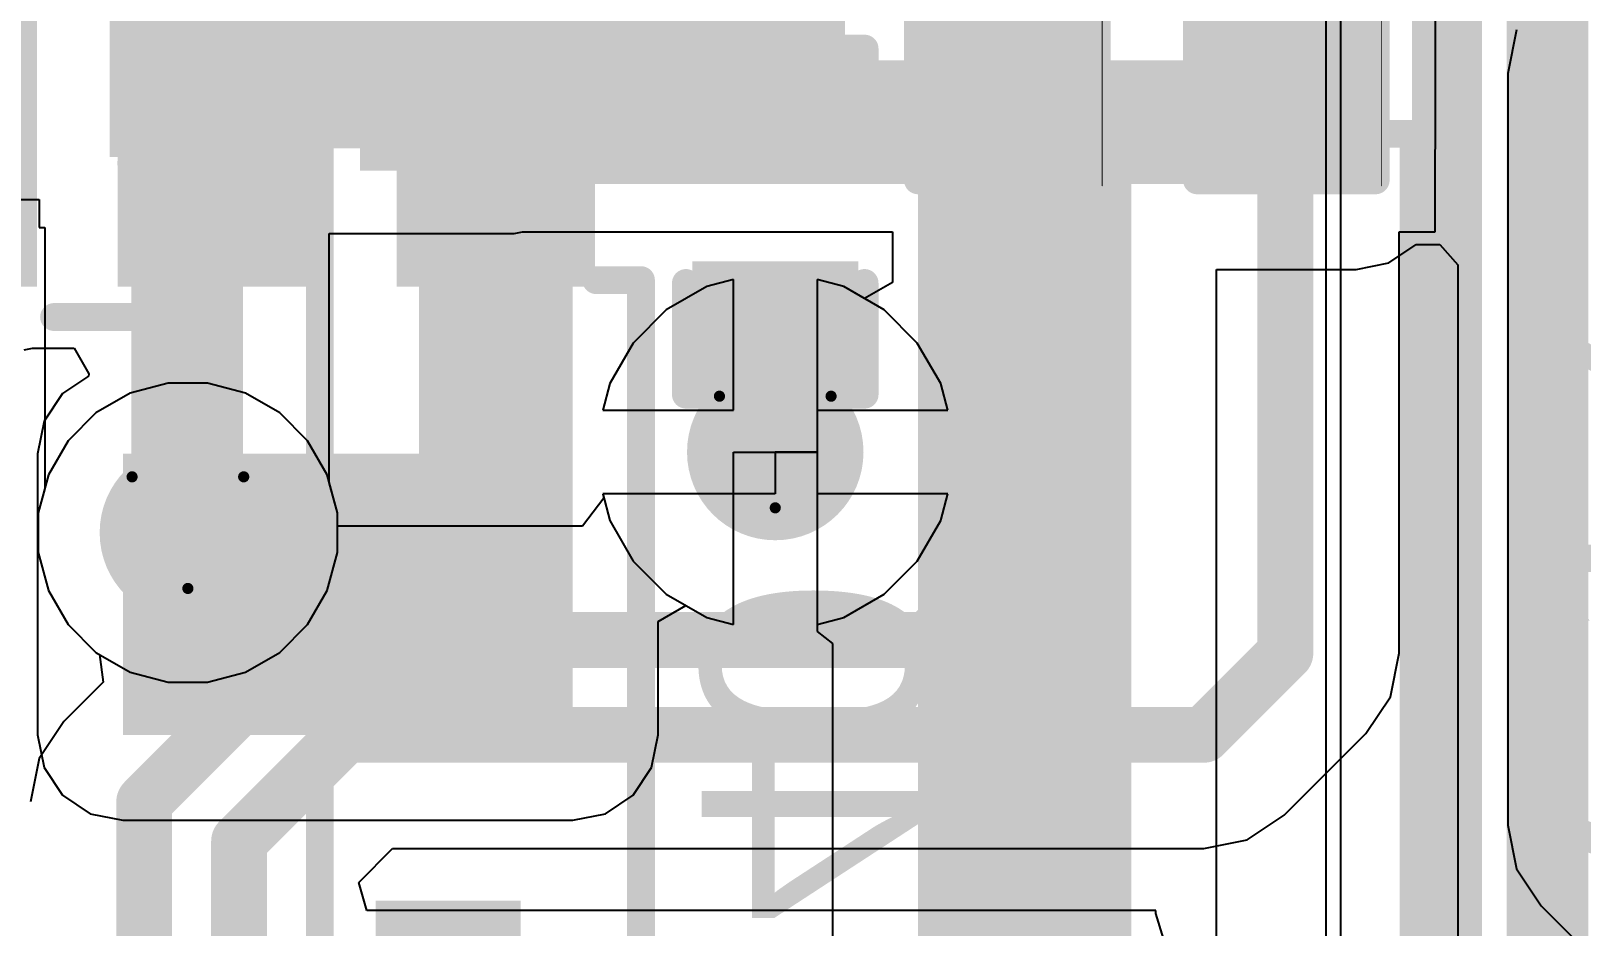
# Model space of a CAD drawing. Header units: inches. Extents: x -21 to 276, y -5 to 220.
# Drawn here: x 72.41 to 79.47, y 66.01 to 70.09 of the extents above; entities that cross this region are included whole.
import ezdxf

# ---------------------------------------------------------------- set-up
doc = ezdxf.new("R2010")
doc.units = ezdxf.units.IN
for name, color, linetype in [('Bottom Layer', 5, 'Continuous'), ('Bottom Overlay', 54, 'Continuous'), ('Bottom Paste', 16, 'Continuous'), ('Bottom Solder', 6, 'Continuous'), ('Drill Drawing', 1, 'Continuous'), ('Ground', 16, 'Continuous'), ('Power + Signal', 76, 'Continuous'), ('Top Layer', 1, 'Continuous'), ('Top Overlay', 2, 'Continuous'), ('Top Paste', 8, 'Continuous'), ('Top Solder', 216, 'Continuous'), ('Via Holes', 16, 'Continuous')]:
    doc.layers.add(name, color=color, linetype=linetype)
doc.styles.add('Arial', font='', dxfattribs={"height": 0.2})
doc.styles.get('Arial').set_extended_font_data('Arial')

# ---------------------------------------------------------------- blocks, each defined once
blk = doc.blocks.new('SOP_8_B_2')
at = {"layer": 'Bottom Layer'}
for points in [[(-3.4, 2.255), (-2.1, 2.255), (-2.1, 1.555), (-3.4, 1.555)], [(2.1, 2.255), (3.4, 2.255), (3.4, 1.555), (2.1, 1.555)], [(-3.4, 0.985), (-2.1, 0.985), (-2.1, 0.285), (-3.4, 0.285)], [(2.1, 0.985), (3.4, 0.985), (3.4, 0.285), (2.1, 0.285)], [(-3.4, -0.285), (-2.1, -0.285), (-2.1, -0.985), (-3.4, -0.985)], [(2.1, -0.285), (3.4, -0.285), (3.4, -0.985), (2.1, -0.985)], [(-3.4, -1.555), (-2.1, -1.555), (-2.1, -2.255), (-3.4, -2.255)], [(2.1, -1.555), (3.4, -1.555), (3.4, -2.255), (2.1, -2.255)]]:
    blk.add_hatch(color=5, dxfattribs=at).paths.add_polyline_path(points)
at = {"layer": 'Bottom Overlay'}
blk.add_hatch(color=54, dxfattribs=at).paths.add_polyline_path([(-1.9812, -2.1336), (-1.7018, -2.1336), (-1.7018, -1.4732), (-1.9812, -1.4732)])
at = {"layer": 'Bottom Paste'}
for points in [[(-3.4, 2.255), (-2.1, 2.255), (-2.1, 1.555), (-3.4, 1.555)], [(2.1, 2.255), (3.4, 2.255), (3.4, 1.555), (2.1, 1.555)], [(-3.4, 0.985), (-2.1, 0.985), (-2.1, 0.285), (-3.4, 0.285)], [(2.1, 0.985), (3.4, 0.985), (3.4, 0.285), (2.1, 0.285)], [(-3.4, -0.285), (-2.1, -0.285), (-2.1, -0.985), (-3.4, -0.985)], [(2.1, -0.285), (3.4, -0.285), (3.4, -0.985), (2.1, -0.985)], [(-3.4, -1.555), (-2.1, -1.555), (-2.1, -2.255), (-3.4, -2.255)], [(2.1, -1.555), (3.4, -1.555), (3.4, -2.255), (2.1, -2.255)]]:
    blk.add_hatch(color=16, dxfattribs=at).paths.add_polyline_path(points)
at = {"layer": 'Bottom Solder'}
for points in [[(-3.5016, 2.3566), (-1.9984, 2.3566), (-1.9984, 1.4534), (-3.5016, 1.4534)], [(1.9984, 2.3566), (3.5016, 2.3566), (3.5016, 1.4534), (1.9984, 1.4534)], [(-3.5016, 1.0866), (-1.9984, 1.0866), (-1.9984, 0.1834), (-3.5016, 0.1834)], [(1.9984, 1.0866), (3.5016, 1.0866), (3.5016, 0.1834), (1.9984, 0.1834)], [(-3.5016, -0.1834), (-1.9984, -0.1834), (-1.9984, -1.0866), (-3.5016, -1.0866)], [(1.9984, -0.1834), (3.5016, -0.1834), (3.5016, -1.0866), (1.9984, -1.0866)], [(-3.5016, -1.4534), (-1.9984, -1.4534), (-1.9984, -2.3566), (-3.5016, -2.3566)], [(1.9984, -1.4534), (3.5016, -1.4534), (3.5016, -2.3566), (1.9984, -2.3566)]]:
    blk.add_hatch(color=6, dxfattribs=at).paths.add_polyline_path(points)
at = {"layer": 'Bottom Overlay'}
for points in [[(-2.0356, 2.5654, 0.127, 0.127, 0), (-2.0356, 2.3622, 0.127, 0.127, 0)], [(-2.0356, 2.5654, 0.127, 0.127, 0), (2.0284, 2.5654, 0.127, 0.127, 0)], [(2.0284, 2.5654, 0.127, 0.127, 0), (2.0284, 2.3622, 0.127, 0.127, 0)], [(-3.6866, -1.778, 0.127, 0.127, 0), (-3.6866, -2.032, 0.127, 0.127, 0)], [(-3.6866, -1.778, 0.127, 0.127, 0), (-3.5596, -1.905, 0.127, 0.127, 0)], [(-3.5596, -1.905, 0.127, 0.127, 0), (-3.6866, -2.032, 0.127, 0.127, 0)], [(-2.0356, -2.3622, 0.127, 0.127, 0), (-2.0356, -2.5654, 0.127, 0.127, 0)], [(2.0284, -2.3622, 0.127, 0.127, 0), (2.0284, -2.5654, 0.127, 0.127, 0)], [(-2.0356, -2.5654, 0.127, 0.127, 0), (2.0284, -2.5654, 0.127, 0.127, 0)]]:
    blk.add_lwpolyline(points, format="xyseb", dxfattribs=at)
for points in [[(-2.0673, 2.5654, 0.0635, 0.0635, 1), (-2.0038, 2.5654, 0.0635, 0.0635, 1)], [(-2.0673, 2.5654, 0.0635, 0.0635, 1), (-2.0038, 2.5654, 0.0635, 0.0635, 1)], [(1.9967, 2.5654, 0.0635, 0.0635, 1), (2.0602, 2.5654, 0.0635, 0.0635, 1)], [(1.9967, 2.5654, 0.0635, 0.0635, 1), (2.0602, 2.5654, 0.0635, 0.0635, 1)], [(-2.0673, 2.3622, 0.0635, 0.0635, 1), (-2.0038, 2.3622, 0.0635, 0.0635, 1)], [(1.9967, 2.3622, 0.0635, 0.0635, 1), (2.0602, 2.3622, 0.0635, 0.0635, 1)], [(-3.7183, -1.778, 0.0635, 0.0635, 1), (-3.6548, -1.778, 0.0635, 0.0635, 1)], [(-3.7183, -1.778, 0.0635, 0.0635, 1), (-3.6548, -1.778, 0.0635, 0.0635, 1)], [(-3.5913, -1.905, 0.0635, 0.0635, 1), (-3.5278, -1.905, 0.0635, 0.0635, 1)], [(-3.5913, -1.905, 0.0635, 0.0635, 1), (-3.5278, -1.905, 0.0635, 0.0635, 1)], [(-3.7183, -2.032, 0.0635, 0.0635, 1), (-3.6548, -2.032, 0.0635, 0.0635, 1)], [(-3.7183, -2.032, 0.0635, 0.0635, 1), (-3.6548, -2.032, 0.0635, 0.0635, 1)], [(-2.0673, -2.3622, 0.0635, 0.0635, 1), (-2.0038, -2.3622, 0.0635, 0.0635, 1)], [(1.9967, -2.3622, 0.0635, 0.0635, 1), (2.0602, -2.3622, 0.0635, 0.0635, 1)], [(-2.0673, -2.5654, 0.0635, 0.0635, 1), (-2.0038, -2.5654, 0.0635, 0.0635, 1)], [(-2.0673, -2.5654, 0.0635, 0.0635, 1), (-2.0038, -2.5654, 0.0635, 0.0635, 1)], [(1.9967, -2.5654, 0.0635, 0.0635, 1), (2.0602, -2.5654, 0.0635, 0.0635, 1)], [(1.9967, -2.5654, 0.0635, 0.0635, 1), (2.0602, -2.5654, 0.0635, 0.0635, 1)]]:
    blk.add_lwpolyline(points, format="xyseb", close=True, dxfattribs=at)
blk = doc.blocks.new('SOIC_8_61')
at = {"layer": 'Top Layer'}
for points in [[(-1.925, 2.205), (-1.925, 1.605), (-3.475, 1.605), (-3.475, 2.205)], [(3.475, 2.205), (3.475, 1.605), (1.925, 1.605), (1.925, 2.205)], [(-1.925, 0.935), (-1.925, 0.335), (-3.475, 0.335), (-3.475, 0.935)], [(3.475, 0.935), (3.475, 0.335), (1.925, 0.335), (1.925, 0.935)], [(-1.925, -0.335), (-1.925, -0.935), (-3.475, -0.935), (-3.475, -0.335)], [(3.475, -0.335), (3.475, -0.935), (1.925, -0.935), (1.925, -0.335)], [(-1.925, -1.605), (-1.925, -2.205), (-3.475, -2.205), (-3.475, -1.605)], [(3.475, -1.605), (3.475, -2.205), (1.925, -2.205), (1.925, -1.605)]]:
    blk.add_hatch(color=1, dxfattribs=at).paths.add_polyline_path(points)
at = {"layer": 'Top Overlay'}
blk.add_hatch(color=2, dxfattribs=at).paths.add_polyline_path([(-1.829, 1.5748), (-1.4988, 1.5748), (-1.4988, 2.2352), (-1.829, 2.2352)])
at = {"layer": 'Top Paste'}
for points in [[(-1.925, 2.205), (-1.925, 1.605), (-3.475, 1.605), (-3.475, 2.205)], [(3.475, 2.205), (3.475, 1.605), (1.925, 1.605), (1.925, 2.205)], [(-1.925, 0.935), (-1.925, 0.335), (-3.475, 0.335), (-3.475, 0.935)], [(3.475, 0.935), (3.475, 0.335), (1.925, 0.335), (1.925, 0.935)], [(-1.925, -0.335), (-1.925, -0.935), (-3.475, -0.935), (-3.475, -0.335)], [(3.475, -0.335), (3.475, -0.935), (1.925, -0.935), (1.925, -0.335)], [(-1.925, -1.605), (-1.925, -2.205), (-3.475, -2.205), (-3.475, -1.605)], [(3.475, -1.605), (3.475, -2.205), (1.925, -2.205), (1.925, -1.605)]]:
    blk.add_hatch(color=8, dxfattribs=at).paths.add_polyline_path(points)
at = {"layer": 'Top Solder'}
for points in [[(-1.8234, 2.3066), (-1.8234, 1.5034), (-3.5766, 1.5034), (-3.5766, 2.3066)], [(3.5766, 2.3066), (3.5766, 1.5034), (1.8234, 1.5034), (1.8234, 2.3066)], [(-1.8234, 1.0366), (-1.8234, 0.2334), (-3.5766, 0.2334), (-3.5766, 1.0366)], [(3.5766, 1.0366), (3.5766, 0.2334), (1.8234, 0.2334), (1.8234, 1.0366)], [(-1.8234, -0.2334), (-1.8234, -1.0366), (-3.5766, -1.0366), (-3.5766, -0.2334)], [(3.5766, -0.2334), (3.5766, -1.0366), (1.8234, -1.0366), (1.8234, -0.2334)], [(-1.8234, -1.5034), (-1.8234, -2.3066), (-3.5766, -2.3066), (-3.5766, -1.5034)], [(3.5766, -1.5034), (3.5766, -2.3066), (1.8234, -2.3066), (1.8234, -1.5034)]]:
    blk.add_hatch(color=216, dxfattribs=at).paths.add_polyline_path(points)
at = {"layer": 'Top Overlay'}
for points in [[(-1.9906, 2.4892, 0.127, 0.127, 0), (1.9906, 2.4892, 0.127, 0.127, 0)], [(-1.9906, 2.4892, 0.127, 0.127, 0), (-1.9906, 2.3114, 0.127, 0.127, 0)], [(1.9906, 2.4892, 0.127, 0.127, 0), (1.9906, 2.3114, 0.127, 0.127, 0)], [(-3.7592, 2.032, 0.127, 0.127, 0), (-3.7592, 1.778, 0.127, 0.127, 0)], [(-3.7592, 2.032, 0.127, 0.127, 0), (-3.6322, 1.905, 0.127, 0.127, 0)], [(-3.6322, 1.905, 0.127, 0.127, 0), (-3.7592, 1.778, 0.127, 0.127, 0)], [(-1.9906, -2.3114, 0.127, 0.127, 0), (-1.9906, -2.4892, 0.127, 0.127, 0)], [(1.9906, -2.3114, 0.127, 0.127, 0), (1.9906, -2.4892, 0.127, 0.127, 0)], [(-1.9906, -2.4892, 0.127, 0.127, 0), (1.9906, -2.4892, 0.127, 0.127, 0)]]:
    blk.add_lwpolyline(points, format="xyseb", dxfattribs=at)
for points in [[(-2.0223, 2.4892, 0.0635, 0.0635, 1), (-1.9588, 2.4892, 0.0635, 0.0635, 1)], [(-2.0223, 2.4892, 0.0635, 0.0635, 1), (-1.9588, 2.4892, 0.0635, 0.0635, 1)], [(1.9588, 2.4892, 0.0635, 0.0635, 1), (2.0223, 2.4892, 0.0635, 0.0635, 1)], [(1.9588, 2.4892, 0.0635, 0.0635, 1), (2.0223, 2.4892, 0.0635, 0.0635, 1)], [(-2.0223, 2.3114, 0.0635, 0.0635, 1), (-1.9588, 2.3114, 0.0635, 0.0635, 1)], [(1.9588, 2.3114, 0.0635, 0.0635, 1), (2.0223, 2.3114, 0.0635, 0.0635, 1)], [(-3.791, 2.032, 0.0635, 0.0635, 1), (-3.7275, 2.032, 0.0635, 0.0635, 1)], [(-3.791, 2.032, 0.0635, 0.0635, 1), (-3.7275, 2.032, 0.0635, 0.0635, 1)], [(-3.6639, 1.905, 0.0635, 0.0635, 1), (-3.6004, 1.905, 0.0635, 0.0635, 1)], [(-3.6639, 1.905, 0.0635, 0.0635, 1), (-3.6004, 1.905, 0.0635, 0.0635, 1)], [(-3.791, 1.778, 0.0635, 0.0635, 1), (-3.7275, 1.778, 0.0635, 0.0635, 1)], [(-3.791, 1.778, 0.0635, 0.0635, 1), (-3.7275, 1.778, 0.0635, 0.0635, 1)], [(-2.0223, -2.3114, 0.0635, 0.0635, 1), (-1.9588, -2.3114, 0.0635, 0.0635, 1)], [(1.9588, -2.3114, 0.0635, 0.0635, 1), (2.0223, -2.3114, 0.0635, 0.0635, 1)], [(-2.0223, -2.4892, 0.0635, 0.0635, 1), (-1.9588, -2.4892, 0.0635, 0.0635, 1)], [(-2.0223, -2.4892, 0.0635, 0.0635, 1), (-1.9588, -2.4892, 0.0635, 0.0635, 1)], [(1.9588, -2.4892, 0.0635, 0.0635, 1), (2.0223, -2.4892, 0.0635, 0.0635, 1)], [(1.9588, -2.4892, 0.0635, 0.0635, 1), (2.0223, -2.4892, 0.0635, 0.0635, 1)]]:
    blk.add_lwpolyline(points, format="xyseb", close=True, dxfattribs=at)
blk = doc.blocks.new('C___0402_B_159')
at = {"layer": 'Bottom Layer'}
for points in [[(-0.2413, 0.3175), (-0.2413, -0.3175), (-0.6985, -0.3175), (-0.6985, 0.3175)], [(0.6985, 0.3175), (0.6985, -0.3175), (0.2413, -0.3175), (0.2413, 0.3175)]]:
    blk.add_hatch(color=5, dxfattribs=at).paths.add_polyline_path(points)
at = {"layer": 'Bottom Paste'}
for points in [[(-0.2413, 0.3175), (-0.2413, -0.3175), (-0.6985, -0.3175), (-0.6985, 0.3175)], [(0.6985, 0.3175), (0.6985, -0.3175), (0.2413, -0.3175), (0.2413, 0.3175)]]:
    blk.add_hatch(color=16, dxfattribs=at).paths.add_polyline_path(points)
at = {"layer": 'Bottom Solder'}
for points in [[(-0.1813, 0.3775), (-0.1813, -0.3775), (-0.7585, -0.3775), (-0.7585, 0.3775)], [(0.7585, 0.3775), (0.7585, -0.3775), (0.1813, -0.3775), (0.1813, 0.3775)]]:
    blk.add_hatch(color=6, dxfattribs=at).paths.add_polyline_path(points)
at = {"layer": 'Bottom Overlay'}
for points in [[(-0.2794, 0.4064, 0.127, 0.127, 0), (-0.7874, 0.4064, 0.127, 0.127, 0)], [(-0.7874, -0.4064, 0.127, 0.127, 0), (-0.7874, 0.4064, 0.127, 0.127, 0)], [(0.7874, 0.4064, 0.127, 0.127, 0), (0.2794, 0.4064, 0.127, 0.127, 0)], [(0.7874, -0.4064, 0.127, 0.127, 0), (0.7874, 0.4064, 0.127, 0.127, 0)], [(-0.2794, -0.4064, 0.127, 0.127, 0), (-0.7874, -0.4064, 0.127, 0.127, 0)], [(0.7874, -0.4064, 0.127, 0.127, 0), (0.2794, -0.4064, 0.127, 0.127, 0)]]:
    blk.add_lwpolyline(points, format="xyseb", dxfattribs=at)
for points in [[(-0.8191, 0.4064, 0.0635, 0.0635, 1), (-0.7556, 0.4064, 0.0635, 0.0635, 1)], [(-0.8191, 0.4064, 0.0635, 0.0635, 1), (-0.7556, 0.4064, 0.0635, 0.0635, 1)], [(-0.3111, 0.4064, 0.0635, 0.0635, 1), (-0.2477, 0.4064, 0.0635, 0.0635, 1)], [(0.2477, 0.4064, 0.0635, 0.0635, 1), (0.3111, 0.4064, 0.0635, 0.0635, 1)], [(0.7556, 0.4064, 0.0635, 0.0635, 1), (0.8191, 0.4064, 0.0635, 0.0635, 1)], [(0.7556, 0.4064, 0.0635, 0.0635, 1), (0.8191, 0.4064, 0.0635, 0.0635, 1)], [(-0.8191, -0.4064, 0.0635, 0.0635, 1), (-0.7556, -0.4064, 0.0635, 0.0635, 1)], [(-0.8191, -0.4064, 0.0635, 0.0635, 1), (-0.7556, -0.4064, 0.0635, 0.0635, 1)], [(-0.3111, -0.4064, 0.0635, 0.0635, 1), (-0.2477, -0.4064, 0.0635, 0.0635, 1)], [(0.2477, -0.4064, 0.0635, 0.0635, 1), (0.3111, -0.4064, 0.0635, 0.0635, 1)], [(0.7556, -0.4064, 0.0635, 0.0635, 1), (0.8191, -0.4064, 0.0635, 0.0635, 1)], [(0.7556, -0.4064, 0.0635, 0.0635, 1), (0.8191, -0.4064, 0.0635, 0.0635, 1)]]:
    blk.add_lwpolyline(points, format="xyseb", close=True, dxfattribs=at)
blk = doc.blocks.new('R___0402_B_190')
at = {"layer": 'Bottom Layer'}
for points in [[(-0.2413, 0.3175), (-0.2413, -0.3175), (-0.6985, -0.3175), (-0.6985, 0.3175)], [(0.6985, 0.3175), (0.6985, -0.3175), (0.2413, -0.3175), (0.2413, 0.3175)]]:
    blk.add_hatch(color=5, dxfattribs=at).paths.add_polyline_path(points)
at = {"layer": 'Bottom Paste'}
for points in [[(-0.2413, 0.3175), (-0.2413, -0.3175), (-0.6985, -0.3175), (-0.6985, 0.3175)], [(0.6985, 0.3175), (0.6985, -0.3175), (0.2413, -0.3175), (0.2413, 0.3175)]]:
    blk.add_hatch(color=16, dxfattribs=at).paths.add_polyline_path(points)
at = {"layer": 'Bottom Solder'}
for points in [[(-0.1863, 0.3725), (-0.1863, -0.3725), (-0.7535, -0.3725), (-0.7535, 0.3725)], [(0.7535, 0.3725), (0.7535, -0.3725), (0.1863, -0.3725), (0.1863, 0.3725)]]:
    blk.add_hatch(color=6, dxfattribs=at).paths.add_polyline_path(points)
at = {"layer": 'Bottom Overlay'}
for points in [[(-0.7874, -0.4064, 0.127, 0.127, 0), (-0.7874, 0.4064, 0.127, 0.127, 0)], [(0.7874, 0.4064, 0.127, 0.127, 0), (-0.7874, 0.4064, 0.127, 0.127, 0)], [(0.8128, 0.4318, 0.00323, 0.00323, 0), (-0.8128, 0.4318, 0.00323, 0.00323, 0)], [(0.7874, -0.4064, 0.127, 0.127, 0), (0.7874, 0.4064, 0.127, 0.127, 0)], [(0.7874, -0.4064, 0.127, 0.127, 0), (-0.7874, -0.4064, 0.127, 0.127, 0)]]:
    blk.add_lwpolyline(points, format="xyseb", dxfattribs=at)
for points in [[(-0.8191, 0.4064, 0.0635, 0.0635, 1), (-0.7556, 0.4064, 0.0635, 0.0635, 1)], [(-0.8191, 0.4064, 0.0635, 0.0635, 1), (-0.7556, 0.4064, 0.0635, 0.0635, 1)], [(-0.8136, 0.4318, 0.00161, 0.00161, 1), (-0.812, 0.4318, 0.00161, 0.00161, 1)], [(0.7556, 0.4064, 0.0635, 0.0635, 1), (0.8191, 0.4064, 0.0635, 0.0635, 1)], [(0.7556, 0.4064, 0.0635, 0.0635, 1), (0.8191, 0.4064, 0.0635, 0.0635, 1)], [(0.812, 0.4318, 0.00161, 0.00161, 1), (0.8136, 0.4318, 0.00161, 0.00161, 1)], [(-0.8191, -0.4064, 0.0635, 0.0635, 1), (-0.7556, -0.4064, 0.0635, 0.0635, 1)], [(-0.8191, -0.4064, 0.0635, 0.0635, 1), (-0.7556, -0.4064, 0.0635, 0.0635, 1)], [(0.7556, -0.4064, 0.0635, 0.0635, 1), (0.8191, -0.4064, 0.0635, 0.0635, 1)], [(0.7556, -0.4064, 0.0635, 0.0635, 1), (0.8191, -0.4064, 0.0635, 0.0635, 1)]]:
    blk.add_lwpolyline(points, format="xyseb", close=True, dxfattribs=at)
blk = doc.blocks.new('R___0402_B_191')
at = {"layer": 'Bottom Layer'}
for points in [[(-0.2413, 0.3175), (-0.2413, -0.3175), (-0.6985, -0.3175), (-0.6985, 0.3175)], [(0.6985, 0.3175), (0.6985, -0.3175), (0.2413, -0.3175), (0.2413, 0.3175)]]:
    blk.add_hatch(color=5, dxfattribs=at).paths.add_polyline_path(points)
at = {"layer": 'Bottom Paste'}
for points in [[(-0.2413, 0.3175), (-0.2413, -0.3175), (-0.6985, -0.3175), (-0.6985, 0.3175)], [(0.6985, 0.3175), (0.6985, -0.3175), (0.2413, -0.3175), (0.2413, 0.3175)]]:
    blk.add_hatch(color=16, dxfattribs=at).paths.add_polyline_path(points)
at = {"layer": 'Bottom Solder'}
for points in [[(-0.1863, 0.3725), (-0.1863, -0.3725), (-0.7535, -0.3725), (-0.7535, 0.3725)], [(0.7535, 0.3725), (0.7535, -0.3725), (0.1863, -0.3725), (0.1863, 0.3725)]]:
    blk.add_hatch(color=6, dxfattribs=at).paths.add_polyline_path(points)
at = {"layer": 'Bottom Overlay'}
for points in [[(-0.7874, -0.4064, 0.127, 0.127, 0), (-0.7874, 0.4064, 0.127, 0.127, 0)], [(0.7874, 0.4064, 0.127, 0.127, 0), (-0.7874, 0.4064, 0.127, 0.127, 0)], [(0.8128, 0.4318, 0.00323, 0.00323, 0), (-0.8128, 0.4318, 0.00323, 0.00323, 0)], [(0.7874, -0.4064, 0.127, 0.127, 0), (0.7874, 0.4064, 0.127, 0.127, 0)], [(0.7874, -0.4064, 0.127, 0.127, 0), (-0.7874, -0.4064, 0.127, 0.127, 0)]]:
    blk.add_lwpolyline(points, format="xyseb", dxfattribs=at)
for points in [[(-0.8191, 0.4064, 0.0635, 0.0635, 1), (-0.7556, 0.4064, 0.0635, 0.0635, 1)], [(-0.8191, 0.4064, 0.0635, 0.0635, 1), (-0.7556, 0.4064, 0.0635, 0.0635, 1)], [(-0.8136, 0.4318, 0.00161, 0.00161, 1), (-0.812, 0.4318, 0.00161, 0.00161, 1)], [(0.7556, 0.4064, 0.0635, 0.0635, 1), (0.8191, 0.4064, 0.0635, 0.0635, 1)], [(0.7556, 0.4064, 0.0635, 0.0635, 1), (0.8191, 0.4064, 0.0635, 0.0635, 1)], [(0.812, 0.4318, 0.00161, 0.00161, 1), (0.8136, 0.4318, 0.00161, 0.00161, 1)], [(-0.8191, -0.4064, 0.0635, 0.0635, 1), (-0.7556, -0.4064, 0.0635, 0.0635, 1)], [(-0.8191, -0.4064, 0.0635, 0.0635, 1), (-0.7556, -0.4064, 0.0635, 0.0635, 1)], [(0.7556, -0.4064, 0.0635, 0.0635, 1), (0.8191, -0.4064, 0.0635, 0.0635, 1)], [(0.7556, -0.4064, 0.0635, 0.0635, 1), (0.8191, -0.4064, 0.0635, 0.0635, 1)]]:
    blk.add_lwpolyline(points, format="xyseb", close=True, dxfattribs=at)
blk = doc.blocks.new('C___0402_212')
at = {"layer": 'Top Layer'}
for points in [[(-0.6985, -0.3175), (-0.6985, 0.3175), (-0.2413, 0.3175), (-0.2413, -0.3175)], [(0.2413, -0.3175), (0.2413, 0.3175), (0.6985, 0.3175), (0.6985, -0.3175)]]:
    blk.add_hatch(color=1, dxfattribs=at).paths.add_polyline_path(points)
at = {"layer": 'Top Paste'}
for points in [[(-0.6985, -0.3175), (-0.6985, 0.3175), (-0.2413, 0.3175), (-0.2413, -0.3175)], [(0.2413, -0.3175), (0.2413, 0.3175), (0.6985, 0.3175), (0.6985, -0.3175)]]:
    blk.add_hatch(color=8, dxfattribs=at).paths.add_polyline_path(points)
at = {"layer": 'Top Solder'}
for points in [[(-0.7585, -0.3775), (-0.7585, 0.3775), (-0.1813, 0.3775), (-0.1813, -0.3775)], [(0.1813, -0.3775), (0.1813, 0.3775), (0.7585, 0.3775), (0.7585, -0.3775)]]:
    blk.add_hatch(color=216, dxfattribs=at).paths.add_polyline_path(points)
at = {"layer": 'Top Overlay'}
for points in [[(-0.7874, -0.4064, 0.127, 0.127, 0), (-0.7874, 0.4064, 0.127, 0.127, 0)], [(-0.7874, 0.4064, 0.127, 0.127, 0), (-0.2794, 0.4064, 0.127, 0.127, 0)], [(0.2794, 0.4064, 0.127, 0.127, 0), (0.7874, 0.4064, 0.127, 0.127, 0)], [(0.7874, -0.4064, 0.127, 0.127, 0), (0.7874, 0.4064, 0.127, 0.127, 0)], [(-0.7874, -0.4064, 0.127, 0.127, 0), (-0.2794, -0.4064, 0.127, 0.127, 0)], [(0.2794, -0.4064, 0.127, 0.127, 0), (0.7874, -0.4064, 0.127, 0.127, 0)]]:
    blk.add_lwpolyline(points, format="xyseb", dxfattribs=at)
for points in [[(-0.8191, 0.4064, 0.0635, 0.0635, 1), (-0.7556, 0.4064, 0.0635, 0.0635, 1)], [(-0.8191, 0.4064, 0.0635, 0.0635, 1), (-0.7556, 0.4064, 0.0635, 0.0635, 1)], [(-0.3111, 0.4064, 0.0635, 0.0635, 1), (-0.2477, 0.4064, 0.0635, 0.0635, 1)], [(0.2477, 0.4064, 0.0635, 0.0635, 1), (0.3111, 0.4064, 0.0635, 0.0635, 1)], [(0.7556, 0.4064, 0.0635, 0.0635, 1), (0.8191, 0.4064, 0.0635, 0.0635, 1)], [(0.7556, 0.4064, 0.0635, 0.0635, 1), (0.8191, 0.4064, 0.0635, 0.0635, 1)], [(-0.8191, -0.4064, 0.0635, 0.0635, 1), (-0.7556, -0.4064, 0.0635, 0.0635, 1)], [(-0.8191, -0.4064, 0.0635, 0.0635, 1), (-0.7556, -0.4064, 0.0635, 0.0635, 1)], [(-0.3111, -0.4064, 0.0635, 0.0635, 1), (-0.2477, -0.4064, 0.0635, 0.0635, 1)], [(0.2477, -0.4064, 0.0635, 0.0635, 1), (0.3111, -0.4064, 0.0635, 0.0635, 1)], [(0.7556, -0.4064, 0.0635, 0.0635, 1), (0.8191, -0.4064, 0.0635, 0.0635, 1)], [(0.7556, -0.4064, 0.0635, 0.0635, 1), (0.8191, -0.4064, 0.0635, 0.0635, 1)]]:
    blk.add_lwpolyline(points, format="xyseb", close=True, dxfattribs=at)

msp = doc.modelspace()

# ---------------------------------------------------------------- hatches: boundary and pattern name
at = {"layer": 'Bottom Layer'}
for points in [[(72.8299, 69.0226), (73.6072, 69.0226), (73.6072, 71.6516), (72.8299, 71.6516)], [(74.1772, 69.3885), (76.1165, 69.3885), (76.1165, 70.3226), (74.1772, 70.3226)], [(75.799, 69.3885), (78.4424, 69.3885), (78.4424, 69.9516), (75.799, 69.9516)], [(76.4481, 60.4774), (77.4192, 60.4774), (77.4192, 69.9516), (76.4481, 69.9516)], [(74.1772, 66.8816), (74.8772, 66.8816), (74.8772, 69.6726), (74.1772, 69.6726)], [(72.8299, 66.8816), (74.8772, 66.8816), (74.8772, 68.1609), (72.8299, 68.1609)]]:
    msp.add_hatch(color=5, dxfattribs=at).paths.add_polyline_path(points)
h = msp.add_hatch(color=5, dxfattribs=at)
edge = h.paths.add_edge_path()
edge.add_arc((75.799, 68.1688), 0.3, 0, 360)
h = msp.add_hatch(color=5, dxfattribs=at)
edge = h.paths.add_edge_path()
edge.add_arc((73.1258, 67.8019), 0.3, 0, 360)
at = {"layer": 'Bottom Solder'}
h = msp.add_hatch(color=6, dxfattribs=at)
edge = h.paths.add_edge_path()
edge.add_arc((75.799, 68.1688), 0.4016, 0, 360)
h = msp.add_hatch(color=6, dxfattribs=at)
edge = h.paths.add_edge_path()
edge.add_arc((73.1258, 67.8019), 0.4016, 0, 360)
at = {"layer": 'Ground'}
h = msp.add_hatch(color=16, dxfattribs=at)
edge = h.paths.add_edge_path()
edge.add_arc((75.799, 68.1688), 0.3, 0, 360)
h = msp.add_hatch(color=16, dxfattribs=at)
edge = h.paths.add_edge_path()
edge.add_arc((73.1258, 67.8019), 0.3, 0, 360)
at = {"layer": 'Power + Signal'}
h = msp.add_hatch(color=76, dxfattribs=at)
edge = h.paths.add_edge_path()
edge.add_arc((75.799, 68.1688), 0.3, 0, 360)
h = msp.add_hatch(color=76, dxfattribs=at)
edge = h.paths.add_edge_path()
edge.add_arc((73.1258, 67.8019), 0.3, 0, 360)
at = {"layer": 'Top Layer'}
for points in [[(76.5506, 69.5513), (77.1506, 69.5513), (77.1506, 71.4418), (76.5506, 71.4418)], [(77.8206, 69.5513), (78.415, 69.5513), (78.415, 71.3951), (77.8206, 71.3951)], [(72.8299, 69.5513), (74.6106, 69.5513), (74.6106, 71.1976), (72.8299, 71.1976)]]:
    msp.add_hatch(color=1, dxfattribs=at).paths.add_polyline_path(points)
h = msp.add_hatch(color=1, dxfattribs=at)
edge = h.paths.add_edge_path()
edge.add_arc((75.799, 68.1688), 0.3, 0, 360)
h = msp.add_hatch(color=1, dxfattribs=at)
edge = h.paths.add_edge_path()
edge.add_arc((73.1258, 67.8019), 0.3, 0, 360)
at = {"layer": 'Top Solder'}
h = msp.add_hatch(color=216, dxfattribs=at)
edge = h.paths.add_edge_path()
edge.add_arc((75.799, 68.1688), 0.4016, 0, 360)
h = msp.add_hatch(color=216, dxfattribs=at)
edge = h.paths.add_edge_path()
edge.add_arc((73.1258, 67.8019), 0.4016, 0, 360)
at = {"layer": 'Via Holes'}
h = msp.add_hatch(color=7, dxfattribs=at)
edge = h.paths.add_edge_path()
edge.add_arc((75.799, 68.1688), 0.15, 0, 360)
h = msp.add_hatch(color=7, dxfattribs=at)
edge = h.paths.add_edge_path()
edge.add_arc((73.1258, 67.8019), 0.15, 0, 360)

# ---------------------------------------------------------------- linework, layer by layer
at = {"layer": 'Bottom Layer'}
for p, q in [((78.5911, 69.0296), (78.7164, 69.1134)), ((78.7164, 69.1134), (78.8234, 69.1134)), ((78.8234, 69.1134), (78.9056, 69.0205)), ((77.8077, 64.7879), (77.8077, 69.0001)), ((77.8077, 69.0001), (78.4424, 69.0001)), ((78.4424, 69.0001), (78.5911, 69.0296)), ((78.9056, 69.0205), (78.9056, 64.4336)), ((72.3809, 68.6342), (72.4184, 68.6416)), ((72.4184, 68.6416), (72.6081, 68.6416)), ((72.6081, 68.6416), (72.6749, 68.5239)), ((72.6735, 68.5146), (72.5552, 68.4356)), ((72.6749, 68.5239), (72.6735, 68.5146)), ((72.5552, 68.4356), (72.471, 68.3096)), ((72.471, 68.3096), (72.4415, 68.1609)), ((72.4415, 68.1609), (72.4415, 66.8816)), ((75.6085, 67.3833), (75.6085, 68.1688)), ((75.6085, 68.1688), (75.9895, 68.1688)), ((75.9895, 68.1688), (75.9895, 67.3517)), ((75.2656, 67.3971), (75.3926, 67.4704)), ((75.3926, 67.4704), (75.4871, 67.4159)), ((75.2656, 66.8816), (75.2656, 67.3971)), ((75.4871, 67.4159), (75.6085, 67.3833)), ((75.9895, 67.3517), (76.0597, 67.2978)), ((76.0597, 67.2978), (76.0597, 63.1785)), ((72.4415, 66.8816), (72.471, 66.7329)), ((75.2361, 66.7329), (75.2656, 66.8816)), ((72.471, 66.7329), (72.5552, 66.6069)), ((75.1519, 66.6069), (75.2361, 66.7329)), ((72.5552, 66.6069), (72.6813, 66.5227)), ((75.0258, 66.5227), (75.1519, 66.6069)), ((72.6813, 66.5227), (72.8299, 66.4931)), ((74.8772, 66.4931), (75.0258, 66.5227)), ((72.8299, 66.4931), (74.8772, 66.4931))]:
    msp.add_line(p, q, dxfattribs=at)
for points in [[(75.1564, 69.7254, 0.508, 0.508, 0), (75.1564, 81.8326, 0.508, 0.508, 0)], [(79.3977, 50.2067, 0.2032, 0.2032, 0), (79.3977, 75.7747, 0.2032, 0.2032, 0)], [(75.1564, 69.7254, 0.381, 0.381, 0), (75.2296, 69.6522, 0.381, 0.381, 0)], [(75.2296, 69.6522, 0.381, 0.381, 0), (75.3218, 69.6522, 0.381, 0.381, 0)], [(74.5272, 67.8124, 0.254, 0.254, 0), (74.5272, 69.6726, 0.254, 0.254, 0)], [(75.799, 68.1688, 0.381, 0.381, 0), (75.799, 68.7475, 0.381, 0.381, 0)], [(73.1258, 67.8019, 0.254, 0.254, 0), (73.1363, 67.8124, 0.254, 0.254, 0)], [(73.1363, 67.8124, 0.254, 0.254, 0), (74.5272, 67.8124, 0.254, 0.254, 0)]]:
    msp.add_lwpolyline(points, format="xyseb", dxfattribs=at)
for points in [[(75.0294, 69.7254, 0.254, 0.254, 1), (75.2834, 69.7254, 0.254, 0.254, 1)], [(75.0612, 69.7254, 0.1905, 0.1905, 1), (75.2517, 69.7254, 0.1905, 0.1905, 1)], [(75.1343, 69.6522, 0.1905, 0.1905, 1), (75.3248, 69.6522, 0.1905, 0.1905, 1)], [(75.1343, 69.6522, 0.1905, 0.1905, 1), (75.3248, 69.6522, 0.1905, 0.1905, 1)], [(75.2266, 69.6522, 0.1905, 0.1905, 1), (75.4171, 69.6522, 0.1905, 0.1905, 1)], [(74.4637, 69.6726, 0.127, 0.127, 1), (74.5907, 69.6726, 0.127, 0.127, 1)], [(75.7037, 68.7475, 0.1905, 0.1905, 1), (75.8942, 68.7475, 0.1905, 0.1905, 1)], [(75.7037, 68.1688, 0.1905, 0.1905, 1), (75.8942, 68.1688, 0.1905, 0.1905, 1)], [(73.0728, 67.8124, 0.127, 0.127, 1), (73.1998, 67.8124, 0.127, 0.127, 1)], [(73.0728, 67.8124, 0.127, 0.127, 1), (73.1998, 67.8124, 0.127, 0.127, 1)], [(74.4637, 67.8124, 0.127, 0.127, 1), (74.5907, 67.8124, 0.127, 0.127, 1)], [(74.4637, 67.8124, 0.127, 0.127, 1), (74.5907, 67.8124, 0.127, 0.127, 1)], [(73.0623, 67.8019, 0.127, 0.127, 1), (73.1893, 67.8019, 0.127, 0.127, 1)]]:
    msp.add_lwpolyline(points, format="xyseb", close=True, dxfattribs=at)
at = {"layer": 'Drill Drawing'}
for points in [[(75.545, 68.4228, 0.0508, 0.0508, 0), (76.053, 68.4228, 0.0508, 0.0508, 0)], [(75.545, 68.4228, 0.0508, 0.0508, 0), (75.799, 67.9148, 0.0508, 0.0508, 0)], [(75.799, 67.9148, 0.0508, 0.0508, 0), (76.053, 68.4228, 0.0508, 0.0508, 0)], [(72.8718, 68.0559, 0.0508, 0.0508, 0), (73.3798, 68.0559, 0.0508, 0.0508, 0)], [(72.8718, 68.0559, 0.0508, 0.0508, 0), (73.1258, 67.5479, 0.0508, 0.0508, 0)], [(73.1258, 67.5479, 0.0508, 0.0508, 0), (73.3798, 68.0559, 0.0508, 0.0508, 0)]]:
    msp.add_lwpolyline(points, format="xyseb", dxfattribs=at)
for points in [[(75.5323, 68.4228, 0.0254, 0.0254, 1), (75.5577, 68.4228, 0.0254, 0.0254, 1)], [(75.5323, 68.4228, 0.0254, 0.0254, 1), (75.5577, 68.4228, 0.0254, 0.0254, 1)], [(76.0403, 68.4228, 0.0254, 0.0254, 1), (76.0657, 68.4228, 0.0254, 0.0254, 1)], [(76.0403, 68.4228, 0.0254, 0.0254, 1), (76.0657, 68.4228, 0.0254, 0.0254, 1)], [(72.8591, 68.0559, 0.0254, 0.0254, 1), (72.8845, 68.0559, 0.0254, 0.0254, 1)], [(72.8591, 68.0559, 0.0254, 0.0254, 1), (72.8845, 68.0559, 0.0254, 0.0254, 1)], [(73.3671, 68.0559, 0.0254, 0.0254, 1), (73.3925, 68.0559, 0.0254, 0.0254, 1)], [(73.3671, 68.0559, 0.0254, 0.0254, 1), (73.3925, 68.0559, 0.0254, 0.0254, 1)], [(75.7863, 67.9148, 0.0254, 0.0254, 1), (75.8117, 67.9148, 0.0254, 0.0254, 1)], [(75.7863, 67.9148, 0.0254, 0.0254, 1), (75.8117, 67.9148, 0.0254, 0.0254, 1)], [(73.1131, 67.5479, 0.0254, 0.0254, 1), (73.1385, 67.5479, 0.0254, 0.0254, 1)], [(73.1131, 67.5479, 0.0254, 0.0254, 1), (73.1385, 67.5479, 0.0254, 0.0254, 1)]]:
    msp.add_lwpolyline(points, format="xyseb", close=True, dxfattribs=at)
at = {"layer": 'Ground'}
for p, q in [((78.3709, 70.6528), (78.3709, 64.7828)), ((75.4871, 68.9217), (75.3029, 68.8154)), ((75.6085, 68.9543), (75.4871, 68.9217)), ((75.6085, 68.3593), (75.6085, 68.9543)), ((76.1109, 68.9217), (75.9895, 68.9543)), ((75.9895, 68.9543), (75.9895, 68.3593)), ((76.2951, 68.8154), (76.1109, 68.9217)), ((75.3029, 68.8154), (75.1524, 68.6649)), ((76.4455, 68.6649), (76.2951, 68.8154)), ((75.1524, 68.6649), (75.0461, 68.4807)), ((76.5519, 68.4807), (76.4455, 68.6649)), ((72.8629, 68.4365), (72.7076, 68.3468)), ((73.0361, 68.4829), (72.8629, 68.4365)), ((73.2154, 68.4829), (73.0361, 68.4829)), ((73.3886, 68.4365), (73.2154, 68.4829)), ((73.5439, 68.3468), (73.3886, 68.4365)), ((75.0461, 68.4807), (75.0135, 68.3593)), ((76.5844, 68.3593), (76.5519, 68.4807)), ((75.0135, 68.3593), (75.6085, 68.3593)), ((75.9895, 68.3593), (76.5844, 68.3593)), ((72.7076, 68.3468), (72.5808, 68.22)), ((73.6707, 68.22), (73.5439, 68.3468)), ((72.5808, 68.22), (72.4912, 68.0647)), ((73.7603, 68.0647), (73.6707, 68.22)), ((72.4912, 68.0647), (72.4448, 67.8915)), ((73.8068, 67.8915), (73.7603, 68.0647)), ((75.6085, 67.9783), (75.0135, 67.9783)), ((75.0135, 67.9783), (75.0461, 67.8569)), ((75.6085, 67.3833), (75.6085, 67.9783)), ((76.5844, 67.9783), (75.9895, 67.9783)), ((75.9895, 67.9783), (75.9895, 67.3833)), ((76.5519, 67.8569), (76.5844, 67.9783)), ((72.4448, 67.8915), (72.4448, 67.7122)), ((73.8068, 67.7122), (73.8068, 67.8915)), ((75.0461, 67.8569), (75.1524, 67.6727)), ((76.4455, 67.6727), (76.5519, 67.8569)), ((72.4448, 67.7122), (72.4912, 67.539)), ((73.7603, 67.539), (73.8068, 67.7122)), ((75.1524, 67.6727), (75.3029, 67.5222)), ((76.2951, 67.5222), (76.4455, 67.6727)), ((72.4912, 67.539), (72.5808, 67.3837)), ((73.6707, 67.3837), (73.7603, 67.539)), ((75.3029, 67.5222), (75.4871, 67.4159)), ((76.1109, 67.4159), (76.2951, 67.5222)), ((72.5808, 67.3837), (72.7076, 67.2569)), ((73.5439, 67.2569), (73.6707, 67.3837)), ((75.4871, 67.4159), (75.6085, 67.3833)), ((75.9895, 67.3833), (76.1109, 67.4159)), ((72.7076, 67.2569), (72.8629, 67.1673)), ((73.3886, 67.1673), (73.5439, 67.2569)), ((72.8629, 67.1673), (73.0361, 67.1209)), ((73.2154, 67.1209), (73.3886, 67.1673)), ((73.0361, 67.1209), (73.2154, 67.1209))]:
    msp.add_line(p, q, dxfattribs=at)
for points in [[(78.8888, 54.1106, 0.254, 0.254, 0), (78.8888, 76.851, 0.254, 0.254, 0)], [(79.3206, 53.9317, 0.254, 0.254, 0), (79.3206, 76.405, 0.254, 0.254, 0)]]:
    msp.add_lwpolyline(points, format="xyseb", dxfattribs=at)
at = {"layer": 'Power + Signal'}
for p, q in [((78.3054, 70.6412), (78.3054, 65.4668)), ((75.4871, 68.9217), (75.3029, 68.8154)), ((75.6085, 68.9543), (75.4871, 68.9217)), ((75.6085, 68.3593), (75.6085, 68.9543)), ((76.1109, 68.9217), (75.9895, 68.9543)), ((75.9895, 68.9543), (75.9895, 68.3593)), ((76.2951, 68.8154), (76.1109, 68.9217)), ((75.3029, 68.8154), (75.1524, 68.6649)), ((76.4455, 68.6649), (76.2951, 68.8154)), ((75.1524, 68.6649), (75.0461, 68.4807)), ((76.5519, 68.4807), (76.4455, 68.6649)), ((72.8629, 68.4365), (72.7076, 68.3468)), ((73.0361, 68.4829), (72.8629, 68.4365)), ((73.2154, 68.4829), (73.0361, 68.4829)), ((73.3886, 68.4365), (73.2154, 68.4829)), ((73.5439, 68.3468), (73.3886, 68.4365)), ((75.0461, 68.4807), (75.0135, 68.3593)), ((76.5844, 68.3593), (76.5519, 68.4807)), ((75.0135, 68.3593), (75.6085, 68.3593)), ((75.9895, 68.3593), (76.5844, 68.3593)), ((72.7076, 68.3468), (72.5808, 68.22)), ((73.6707, 68.22), (73.5439, 68.3468)), ((72.5808, 68.22), (72.4912, 68.0647)), ((73.7603, 68.0647), (73.6707, 68.22)), ((72.4912, 68.0647), (72.4448, 67.8915)), ((73.8068, 67.8915), (73.7603, 68.0647)), ((75.6085, 67.9783), (75.0135, 67.9783)), ((75.0135, 67.9783), (75.0461, 67.8569)), ((75.6085, 67.3833), (75.6085, 67.9783)), ((76.5844, 67.9783), (75.9895, 67.9783)), ((75.9895, 67.9783), (75.9895, 67.3833)), ((76.5519, 67.8569), (76.5844, 67.9783)), ((72.4448, 67.8915), (72.4448, 67.7122)), ((73.8068, 67.7122), (73.8068, 67.8915)), ((75.0461, 67.8569), (75.1524, 67.6727)), ((76.4455, 67.6727), (76.5519, 67.8569)), ((72.4448, 67.7122), (72.4912, 67.539)), ((73.7603, 67.539), (73.8068, 67.7122)), ((75.1524, 67.6727), (75.3029, 67.5222)), ((76.2951, 67.5222), (76.4455, 67.6727)), ((72.4912, 67.539), (72.5808, 67.3837)), ((73.6707, 67.3837), (73.7603, 67.539)), ((75.3029, 67.5222), (75.4871, 67.4159)), ((76.1109, 67.4159), (76.2951, 67.5222)), ((72.5808, 67.3837), (72.7076, 67.2569)), ((73.5439, 67.2569), (73.6707, 67.3837)), ((75.4871, 67.4159), (75.6085, 67.3833)), ((75.9895, 67.3833), (76.1109, 67.4159)), ((72.7076, 67.2569), (72.8629, 67.1673)), ((73.3886, 67.1673), (73.5439, 67.2569)), ((72.8629, 67.1673), (73.0361, 67.1209)), ((73.2154, 67.1209), (73.3886, 67.1673)), ((73.0361, 67.1209), (73.2154, 67.1209))]:
    msp.add_line(p, q, dxfattribs=at)
for points in [[(78.8233, 65.4668, 0.254, 0.254, 0), (78.8233, 79.6869, 0.254, 0.254, 0)], [(79.2551, 65.6457, 0.254, 0.254, 0), (79.2551, 76.0618, 0.254, 0.254, 0)]]:
    msp.add_lwpolyline(points, format="xyseb", dxfattribs=at)
at = {"layer": 'Top Layer'}
for p, q in [((78.8035, 69.5513), (78.8035, 71.3951)), ((79.1723, 70.09), (79.1329, 69.8918)), ((79.1329, 69.8918), (79.1329, 66.47)), ((78.8016, 69.5417), (78.8035, 69.5513)), ((78.8016, 69.1703), (78.8016, 69.5417)), ((72.2457, 69.318), (72.4489, 69.318)), ((72.4489, 69.318), (72.4489, 69.191)), ((72.4489, 69.191), (72.4746, 69.191)), ((72.4746, 69.191), (72.4746, 68.0029)), ((73.7695, 68.0307), (73.7695, 69.1628)), ((73.7695, 69.1628), (74.6106, 69.1628)), ((74.6106, 69.1628), (74.6481, 69.1703)), ((74.6481, 69.1703), (76.3327, 69.1703)), ((76.3327, 69.1703), (76.3327, 68.9403)), ((78.6386, 67.2535), (78.6386, 69.1703)), ((78.6386, 69.1703), (78.8016, 69.1703)), ((75.4871, 68.9217), (75.3029, 68.8154)), ((75.6085, 68.9543), (75.4871, 68.9217)), ((75.6085, 68.3593), (75.6085, 68.9543)), ((76.1109, 68.9217), (75.9895, 68.9543)), ((75.9895, 68.9543), (75.9895, 68.1688)), ((76.2057, 68.867), (76.1109, 68.9217)), ((76.3327, 68.9403), (76.2057, 68.867)), ((75.3029, 68.8154), (75.1524, 68.6649)), ((75.1524, 68.6649), (75.0461, 68.4807)), ((75.0461, 68.4807), (75.0135, 68.3593)), ((75.0135, 68.3593), (75.6085, 68.3593)), ((75.9895, 68.1688), (75.799, 68.1688)), ((75.799, 68.1688), (75.799, 67.9783)), ((72.4746, 68.0029), (72.4448, 67.8915)), ((73.8068, 67.8915), (73.7695, 68.0307)), ((75.0189, 67.9583), (74.9214, 67.8313)), ((75.799, 67.9783), (75.0135, 67.9783)), ((75.0135, 67.9783), (75.0189, 67.9583)), ((72.4448, 67.8915), (72.4448, 67.7122)), ((73.8068, 67.8313), (73.8068, 67.8915)), ((74.9214, 67.8313), (73.8068, 67.8313)), ((72.4448, 67.7122), (72.4912, 67.539)), ((72.4912, 67.539), (72.5808, 67.3837)), ((72.5808, 67.3837), (72.7076, 67.2569)), ((72.7076, 67.2569), (72.7235, 67.2478)), ((72.7235, 67.2478), (72.7401, 67.1218)), ((78.5991, 67.0553), (78.6386, 67.2535)), ((78.6386, 67.2535), (78.6386, 67.2535)), ((72.7401, 67.1218), (72.5607, 66.9424)), ((78.4869, 66.8872), (78.5991, 67.0553)), ((72.5607, 66.9424), (72.4484, 66.7744)), ((78.115, 66.5153), (78.4869, 66.8872)), ((72.4484, 66.7744), (72.4089, 66.5762)), ((77.9469, 66.4031), (78.115, 66.5153)), ((79.1329, 66.47), (79.1723, 66.2717)), ((77.7487, 66.3636), (77.9469, 66.4031)), ((73.9032, 66.2093), (74.0575, 66.3636)), ((74.0575, 66.3636), (77.7487, 66.3636)), ((79.1723, 66.2717), (79.2846, 66.1037)), ((73.9407, 66.0823), (73.9032, 66.2093)), ((79.2846, 66.1037), (81.7064, 63.6818)), ((77.5316, 66.0823), (73.9407, 66.0823)), ((77.5316, 66.0678), (77.5316, 66.0823)), ((77.5666, 65.9553), (77.5316, 66.0678))]:
    msp.add_line(p, q, dxfattribs=at)
for points in [[(73.122, 69.7762, 0.508, 0.508, 0), (73.7203, 70.3745, 0.508, 0.508, 0)], [(76.8506, 67.6735, 0.254, 0.254, 0), (76.8506, 70.3263, 0.254, 0.254, 0)], [(78.1206, 67.2535, 0.254, 0.254, 0), (78.1206, 70.3263, 0.254, 0.254, 0)], [(73.122, 67.8056, 0.508, 0.508, 0), (73.122, 69.7762, 0.508, 0.508, 0)], [(72.9778, 69.8088, 0.127, 0.127, 0), (73.0585, 69.8895, 0.127, 0.127, 0)], [(73.122, 67.8056, 0.508, 0.508, 0), (73.1258, 67.8019, 0.508, 0.508, 0)], [(76.4905, 67.3134, 0.254, 0.254, 0), (76.8506, 67.6735, 0.254, 0.254, 0)], [(72.9269, 66.5762, 0.254, 0.254, 0), (73.6641, 67.3134, 0.254, 0.254, 0)], [(73.6641, 67.3134, 0.254, 0.254, 0), (76.4905, 67.3134, 0.254, 0.254, 0)], [(77.7487, 66.8816, 0.254, 0.254, 0), (78.1206, 67.2535, 0.254, 0.254, 0)], [(73.3587, 66.3973, 0.254, 0.254, 0), (73.843, 66.8816, 0.254, 0.254, 0)], [(73.843, 66.8816, 0.254, 0.254, 0), (77.7487, 66.8816, 0.254, 0.254, 0)], [(72.9269, 64.2138, 0.254, 0.254, 0), (72.9269, 66.5762, 0.254, 0.254, 0)], [(73.3587, 64.035, 0.254, 0.254, 0), (73.3587, 66.3973, 0.254, 0.254, 0)]]:
    msp.add_lwpolyline(points, format="xyseb", dxfattribs=at)
for points in [[(72.995, 69.7762, 0.254, 0.254, 1), (73.249, 69.7762, 0.254, 0.254, 1)], [(72.995, 69.7762, 0.254, 0.254, 1), (73.249, 69.7762, 0.254, 0.254, 1)], [(73.0268, 69.8895, 0.0635, 0.0635, 1), (73.0903, 69.8895, 0.0635, 0.0635, 1)], [(72.946, 69.8088, 0.0635, 0.0635, 1), (73.0095, 69.8088, 0.0635, 0.0635, 1)], [(72.995, 67.8056, 0.254, 0.254, 1), (73.249, 67.8056, 0.254, 0.254, 1)], [(72.995, 67.8056, 0.254, 0.254, 1), (73.249, 67.8056, 0.254, 0.254, 1)], [(72.9988, 67.8019, 0.254, 0.254, 1), (73.2528, 67.8019, 0.254, 0.254, 1)], [(76.7871, 67.6735, 0.127, 0.127, 1), (76.9141, 67.6735, 0.127, 0.127, 1)], [(76.7871, 67.6735, 0.127, 0.127, 1), (76.9141, 67.6735, 0.127, 0.127, 1)], [(73.6006, 67.3134, 0.127, 0.127, 1), (73.7276, 67.3134, 0.127, 0.127, 1)], [(73.6006, 67.3134, 0.127, 0.127, 1), (73.7276, 67.3134, 0.127, 0.127, 1)], [(76.427, 67.3134, 0.127, 0.127, 1), (76.554, 67.3134, 0.127, 0.127, 1)], [(76.427, 67.3134, 0.127, 0.127, 1), (76.554, 67.3134, 0.127, 0.127, 1)], [(78.0571, 67.2535, 0.127, 0.127, 1), (78.1841, 67.2535, 0.127, 0.127, 1)], [(78.0571, 67.2535, 0.127, 0.127, 1), (78.1841, 67.2535, 0.127, 0.127, 1)], [(73.7795, 66.8816, 0.127, 0.127, 1), (73.9065, 66.8816, 0.127, 0.127, 1)], [(73.7795, 66.8816, 0.127, 0.127, 1), (73.9065, 66.8816, 0.127, 0.127, 1)], [(77.6852, 66.8816, 0.127, 0.127, 1), (77.8122, 66.8816, 0.127, 0.127, 1)], [(77.6852, 66.8816, 0.127, 0.127, 1), (77.8122, 66.8816, 0.127, 0.127, 1)], [(72.8634, 66.5762, 0.127, 0.127, 1), (72.9904, 66.5762, 0.127, 0.127, 1)], [(72.8634, 66.5762, 0.127, 0.127, 1), (72.9904, 66.5762, 0.127, 0.127, 1)], [(73.2952, 66.3973, 0.127, 0.127, 1), (73.4222, 66.3973, 0.127, 0.127, 1)], [(73.2952, 66.3973, 0.127, 0.127, 1), (73.4222, 66.3973, 0.127, 0.127, 1)]]:
    msp.add_lwpolyline(points, format="xyseb", close=True, dxfattribs=at)
at = {"layer": 'Top Overlay'}
for points in [[(73.122, 69.4831, 0.127, 0.127, 0), (73.1258, 69.4831, 0.127, 0.127, 0)], [(73.1258, 68.7832, 0.127, 0.127, 0), (73.1258, 69.4831, 0.127, 0.127, 0)], [(72.517, 68.7832, 0.127, 0.127, 0), (73.1258, 68.7832, 0.127, 0.127, 0)]]:
    msp.add_lwpolyline(points, format="xyseb", dxfattribs=at)
for points in [[(73.0903, 69.4831, 0.0635, 0.0635, 1), (73.1538, 69.4831, 0.0635, 0.0635, 1)], [(73.094, 69.4831, 0.0635, 0.0635, 1), (73.1575, 69.4831, 0.0635, 0.0635, 1)], [(73.094, 69.4831, 0.0635, 0.0635, 1), (73.1575, 69.4831, 0.0635, 0.0635, 1)], [(72.4852, 68.7832, 0.0635, 0.0635, 1), (72.5487, 68.7832, 0.0635, 0.0635, 1)], [(73.094, 68.7832, 0.0635, 0.0635, 1), (73.1575, 68.7832, 0.0635, 0.0635, 1)], [(73.094, 68.7832, 0.0635, 0.0635, 1), (73.1575, 68.7832, 0.0635, 0.0635, 1)]]:
    msp.add_lwpolyline(points, format="xyseb", close=True, dxfattribs=at)

# ---------------------------------------------------------------- block references
for name, p, rotation in [('SOIC_8_61', (76.2156, 67.6263), 90), ('R___0402_B_190', (76.8549, 70.1929), 270), ('R___0402_B_191', (78.1249, 70.1929), 270), ('SOP_8_B_2', (72.6222, 66.9226), 90), ('C___0402_B_159', (75.799, 69.2174), 270)]:
    msp.add_blockref(name, p, dxfattribs=dict(rotation=rotation))
msp.add_blockref('C___0402_212', (72.5886, 69.8895))

# ---------------------------------------------------------------- texts
at = {"layer": 'Bottom Overlay', "style": 'Arial', "text_generation_flag": 2}
msp.add_text('C40', height=1.016, rotation=270, dxfattribs=at).set_placement((75.4636, 64.9906))
at = {"layer": 'Top Overlay', "style": 'Arial'}
msp.add_text('C17', height=1.016, rotation=90, dxfattribs=at).set_placement((80.2336, 66.2404))

doc.saveas('drawing.dxf')
